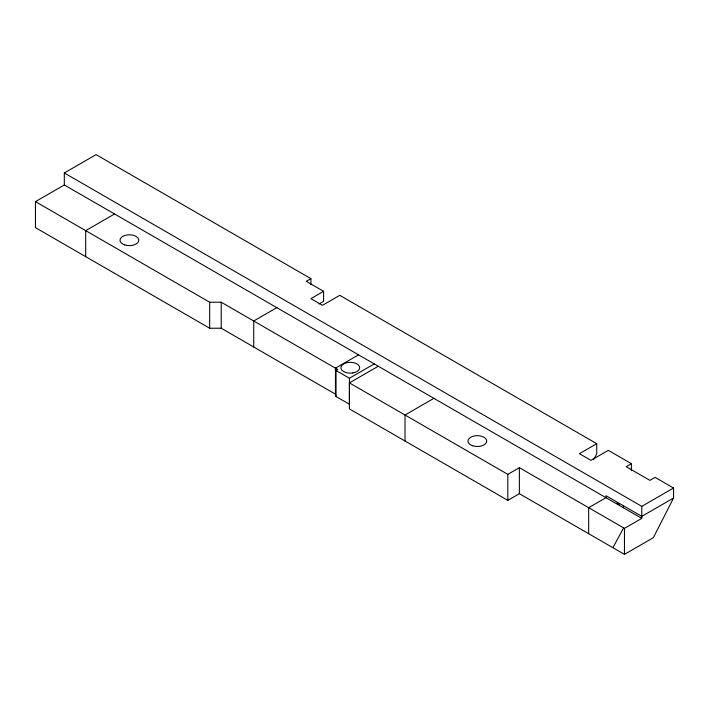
<?xml version="1.0" encoding="UTF-8"?>
<svg xmlns="http://www.w3.org/2000/svg" width="709" height="709" viewBox="0 0 709 709"><rect width="100%" height="100%" fill="white"/><g stroke="black" fill="none" stroke-linecap="round" stroke-linejoin="round"><path stroke-width="1.06" d="M374.255 363.903L349.422 378.234L349.422 404.245L336.031 396.517L335.454 394.177L335.454 368.175L358.559 354.837M593.779 459.512L596.748 453.689L596.748 443.683L339.771 295.325L322.453 305.322L310.905 298.657L323.605 291.319L323.605 301.325L319.068 303.939M631.391 470.687L631.391 463.686L626.198 466.69L649.878 480.356L655.072 477.361L673.55 488.022L673.55 498.028L653.335 537.706L624.469 554.376L519.369 493.694L507.821 500.359L349.422 408.907L349.422 382.904L378.296 366.234M612.913 547.702L623.636 527.886M335.454 394.177L221.217 328.232L209.669 328.232L35.45 227.642L35.45 201.64L64.324 184.969L64.324 172.969L96.087 154.624L310.905 278.655L310.905 284.655M114.566 213.976L85.692 230.647L85.692 256.649M310.905 278.655L306.279 281.322L323.605 291.319M276.829 307.662L253.733 320.991L253.733 347.002M433.899 398.343L405.025 415.013L405.025 441.016M349.422 382.904L507.821 474.356L519.369 467.692L624.469 528.365L641.787 518.368L641.787 506.359L64.324 172.969M596.748 443.683L579.421 453.689L590.969 460.354L608.295 450.348L631.391 463.686M641.787 506.359L673.55 488.022M673.55 498.028L641.787 516.365L605.982 495.697L605.982 497.691L588.665 507.697L588.665 533.7M35.45 201.64L209.669 302.22L221.217 302.22L337.768 369.513L336.031 370.506L336.031 396.517M616.546 503.115L619.338 504.719M64.324 184.969L641.787 518.368M349.422 378.234L336.031 370.506L335.454 368.175M623.397 505.739L623.406 507.741M624.469 528.365L624.469 554.376M519.369 467.692L519.369 493.694M507.821 474.356L507.821 500.359M221.217 302.22L221.217 328.232M209.669 302.22L209.669 328.232M352.719 372.969L350.281 373.156A9.394 5.424 0 0 1 340.932 368.21A9.394 5.424 0 0 1 348.651 362.396A9.394 5.424 0 0 1 359.357 366.331L359.676 367.732A9.394 5.424 0 0 1 352.719 372.969M124.704 244.906A9.394 5.424 0 0 0 138.796 240.209A9.394 5.424 0 0 0 124.704 235.512A9.394 5.424 0 0 0 124.704 244.906M472.628 445.775A9.394 5.424 0 0 0 486.72 441.087A9.394 5.424 0 0 0 472.628 436.389A9.394 5.424 0 0 0 472.628 445.775"/></g></svg>
